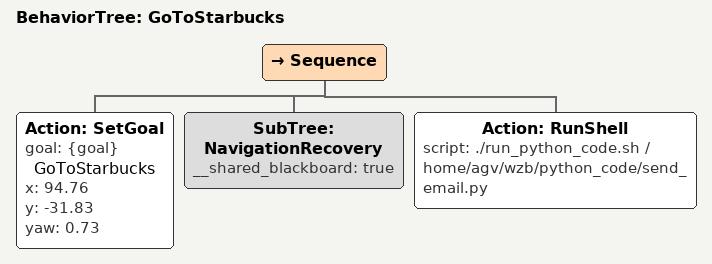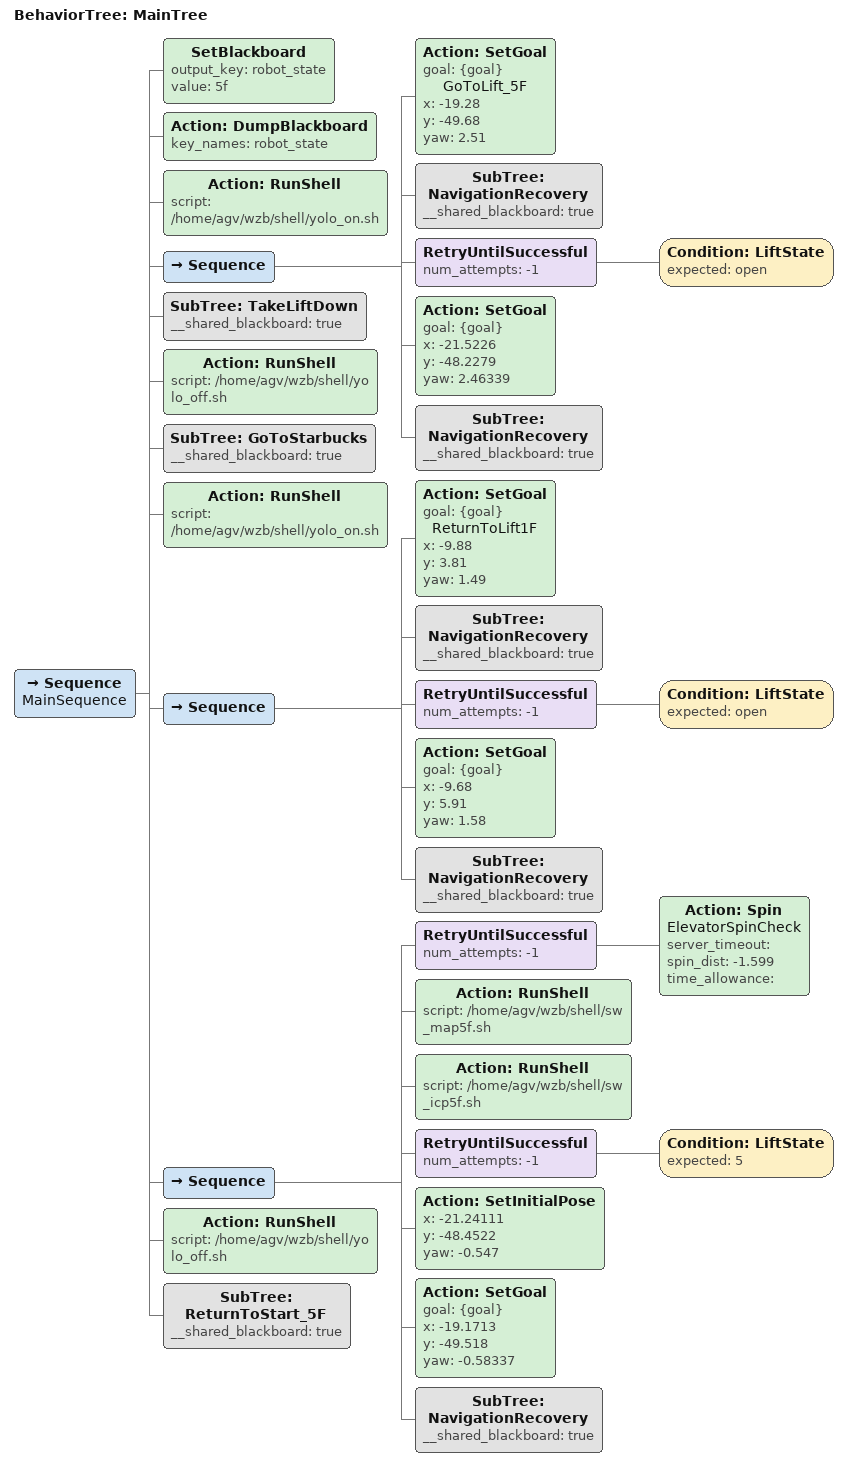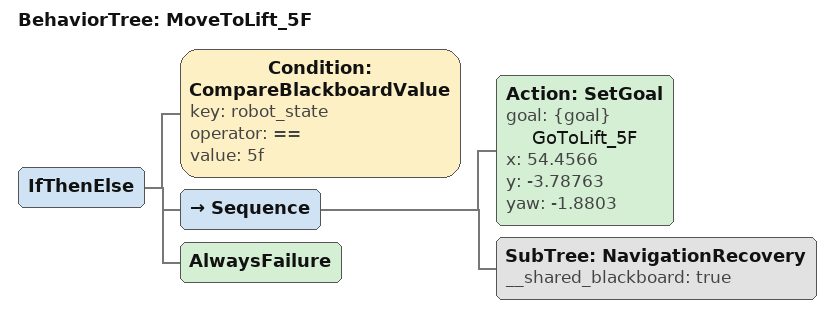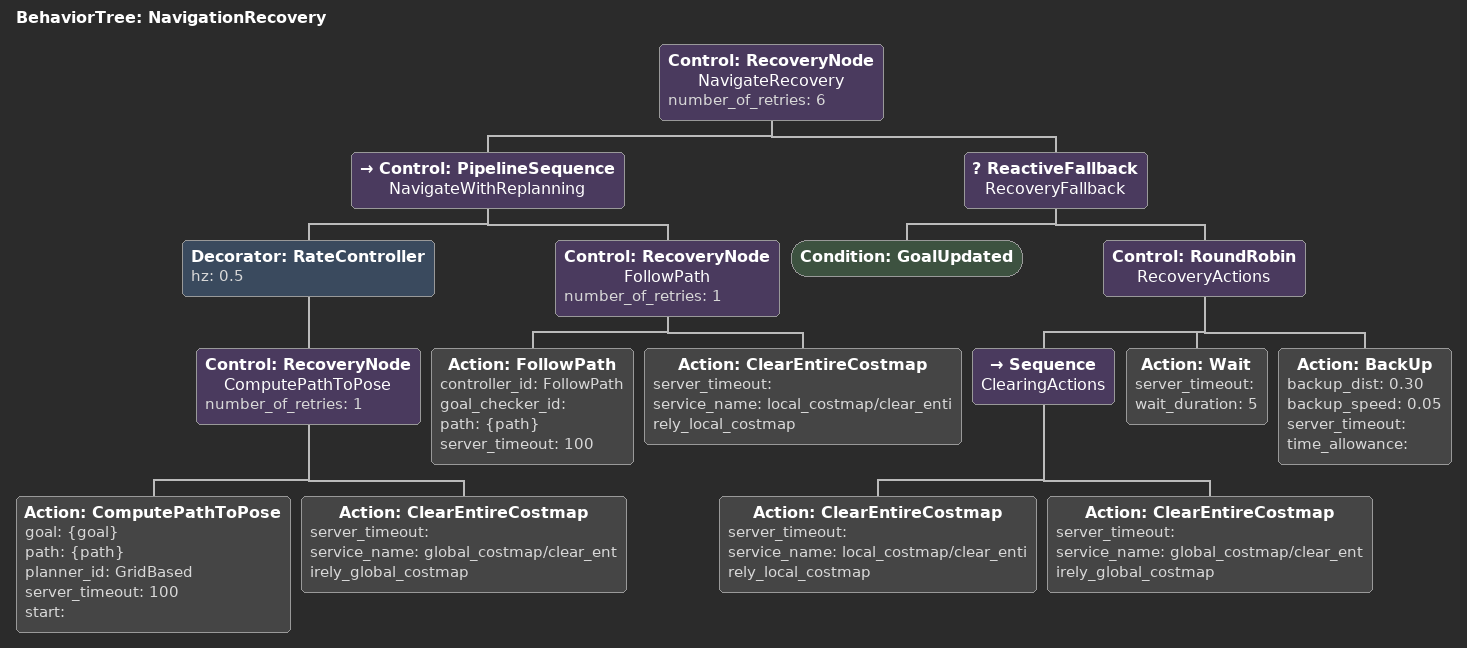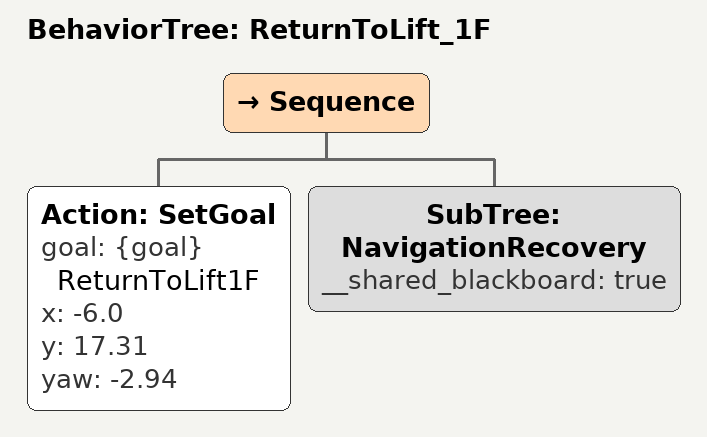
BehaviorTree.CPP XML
<BehaviorTree ID="GoToStarbucks">
    <Sequence>
        <Action ID="SetGoal" goal="{goal}" name="GoToStarbucks" x="94.76" y="-31.83" yaw="0.73"/>
        <SubTree ID="NavigationRecovery" __shared_blackboard="true"/>
        <Action ID="RunShell" script="./run_python_code.sh /home/agv/wzb/python_code/send_email.py"/>
    </Sequence>
</BehaviorTree>

<BehaviorTree ID="MainTree">
    <Sequence name="MainSequence">
        <SetBlackboard output_key="robot_state" value="5f"/>
        <Action ID="DumpBlackboard" key_names="robot_state"/>
        <Action ID="RunShell" script="/home/agv/wzb/shell/yolo_on.sh"/>
        <Sequence>
            <Action ID="SetGoal" goal="{goal}" name="GoToLift_5F" x="-19.28" y="-49.68" yaw="2.51"/>
            <SubTree ID="NavigationRecovery" __shared_blackboard="true"/>
            <RetryUntilSuccessful num_attempts="-1">
                <Condition ID="LiftState" expected="open"/>
            </RetryUntilSuccessful>
            <Action ID="SetGoal" goal="{goal}" x="-21.5226" y="-48.2279" yaw="2.46339"/>
            <SubTree ID="NavigationRecovery" __shared_blackboard="true"/>
        </Sequence>
        <SubTree ID="TakeLiftDown" __shared_blackboard="true"/>
        <Action ID="RunShell" script="/home/agv/wzb/shell/yolo_off.sh"/>
        <SubTree ID="GoToStarbucks" __shared_blackboard="true"/>
        <Action ID="RunShell" script="/home/agv/wzb/shell/yolo_on.sh"/>
        <Sequence>
            <Action ID="SetGoal" goal="{goal}" name="ReturnToLift1F" x="-9.88" y="3.81" yaw="1.49"/>
            <SubTree ID="NavigationRecovery" __shared_blackboard="true"/>
            <RetryUntilSuccessful num_attempts="-1">
                <Condition ID="LiftState" expected="open"/>
            </RetryUntilSuccessful>
            <Action ID="SetGoal" goal="{goal}" x="-9.68" y="5.91" yaw="1.58"/>
            <SubTree ID="NavigationRecovery" __shared_blackboard="true"/>
        </Sequence>
        <Sequence>
            <RetryUntilSuccessful num_attempts="-1">
                <Action ID="Spin" name="ElevatorSpinCheck" server_timeout="" spin_dist="-1.599" time_allowance=""/>
            </RetryUntilSuccessful>
            <Action ID="RunShell" script="/home/agv/wzb/shell/sw_map5f.sh"/>
            <Action ID="RunShell" script="/home/agv/wzb/shell/sw_icp5f.sh"/>
            <RetryUntilSuccessful num_attempts="-1">
                <Condition ID="LiftState" expected="5"/>
            </RetryUntilSuccessful>
            <Action ID="SetInitialPose" x="-21.24111" y="-48.4522" yaw="-0.547"/>
            <Action ID="SetGoal" goal="{goal}" x="-19.1713" y="-49.518" yaw="-0.58337"/>
            <SubTree ID="NavigationRecovery" __shared_blackboard="true"/>
        </Sequence>
        <Action ID="RunShell" script="/home/agv/wzb/shell/yolo_off.sh"/>
        <SubTree ID="ReturnToStart_5F" __shared_blackboard="true"/>
    </Sequence>
</BehaviorTree>

<BehaviorTree ID="MoveToLift_5F">
    <IfThenElse>
        <Condition ID="CompareBlackboardValue" key="robot_state" operator="==" value="5f"/>
        <Sequence>
            <Action ID="SetGoal" goal="{goal}" name="GoToLift_5F" x="54.4566" y="-3.78763" yaw="-1.8803"/>
            <SubTree ID="NavigationRecovery" __shared_blackboard="true"/>
        </Sequence>
        <AlwaysFailure/>
    </IfThenElse>
</BehaviorTree>

<BehaviorTree ID="NavigationRecovery">
    <Control ID="RecoveryNode" name="NavigateRecovery" number_of_retries="6">
        <Control ID="PipelineSequence" name="NavigateWithReplanning">
            <Decorator ID="RateController" hz="0.5">
                <Control ID="RecoveryNode" name="ComputePathToPose" number_of_retries="1">
                    <Action ID="ComputePathToPose" goal="{goal}" path="{path}" planner_id="GridBased" server_timeout="100" start=""/>
                    <Action ID="ClearEntireCostmap" server_timeout="" service_name="global_costmap/clear_entirely_global_costmap"/>
                </Control>
            </Decorator>
            <Control ID="RecoveryNode" name="FollowPath" number_of_retries="1">
                <Action ID="FollowPath" controller_id="FollowPath" goal_checker_id="" path="{path}" server_timeout="100"/>
                <Action ID="ClearEntireCostmap" server_timeout="" service_name="local_costmap/clear_entirely_local_costmap"/>
            </Control>
        </Control>
        <ReactiveFallback name="RecoveryFallback">
            <Condition ID="GoalUpdated"/>
            <Control ID="RoundRobin" name="RecoveryActions">
                <Sequence name="ClearingActions">
                    <Action ID="ClearEntireCostmap" server_timeout="" service_name="local_costmap/clear_entirely_local_costmap"/>
                    <Action ID="ClearEntireCostmap" server_timeout="" service_name="global_costmap/clear_entirely_global_costmap"/>
                </Sequence>
                <Action ID="Wait" server_timeout="" wait_duration="5"/>
                <Action ID="BackUp" backup_dist="0.30" backup_speed="0.05" server_timeout="" time_allowance=""/>
            </Control>
        </ReactiveFallback>
    </Control>
</BehaviorTree>

<BehaviorTree ID="ReturnToLift_1F">
    <Sequence>
        <Action ID="SetGoal" goal="{goal}" name="ReturnToLift1F" x="-6.0" y="17.31" yaw="-2.94"/>
        <SubTree ID="NavigationRecovery" __shared_blackboard="true"/>
    </Sequence>
</BehaviorTree>
